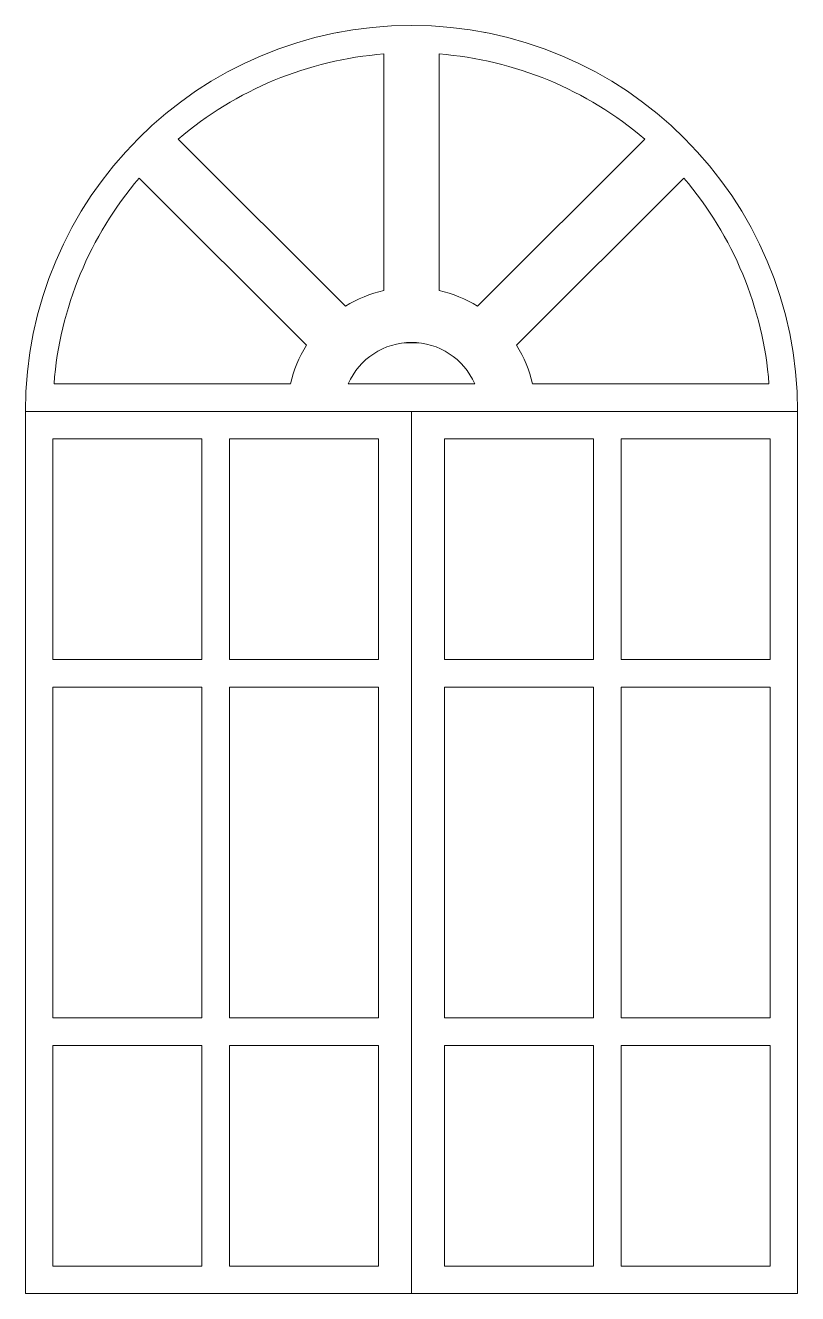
# Model space of a CAD drawing. Header units: inches. Extents: x 205.62 to 207.37, y -790.19 to -787.31.
import ezdxf

# ---------------------------------------------------------------- set-up
doc = ezdxf.new("R2010")
doc.units = ezdxf.units.IN
doc.header["$LTSCALE"] = 48
doc.header["$MEASUREMENT"] = 0
doc.layers.add('None', color=7, linetype='Continuous', lineweight=5)

msp = doc.modelspace()

# ---------------------------------------------------------------- wipeouts: each hides what was drawn before it
at = {"color": 255, "linetype": 'Continuous', "lineweight": 5}
msp.add_wipeout([(205.6152, -788.186), (207.3652, -788.186), (207.3652, -790.186), (205.6152, -790.186)], dxfattribs=at).dxf.layer = 'None'

# ---------------------------------------------------------------- next in the draw order: linework, layer by layer
at = {"layer": 'None', "color": 7, "linetype": 'Continuous', "lineweight": 5, "flags": 128}
msp.add_lwpolyline([(205.6152, -788.186), (207.3652, -788.186), (207.3652, -790.186), (205.6152, -790.186)], close=True, dxfattribs=at)

# ---------------------------------------------------------------- next in the draw order: wipeouts: each hides what was drawn before it
at = {"color": 255, "linetype": 'Continuous', "lineweight": 5}
for points in [[(207.3652, -788.186), (205.6152, -788.186), (205.632, -788.0153), (205.6818, -787.8512), (205.7627, -787.6999), (205.8715, -787.5673), (206.0041, -787.4585), (206.1554, -787.3776), (206.3195, -787.3278), (206.6609, -787.3278), (206.8251, -787.3776), (206.9763, -787.4585), (207.1089, -787.5673), (207.2177, -787.6999), (207.2986, -787.8512), (207.3484, -788.0153)], [(205.6777, -788.2485), (206.0152, -788.2485), (206.0152, -788.7485), (205.6777, -788.7485)], [(206.0777, -788.2485), (206.4152, -788.2485), (206.4152, -788.7485), (206.0777, -788.7485)], [(206.9027, -788.7485), (206.5652, -788.7485), (206.5652, -788.2485), (206.9027, -788.2485)], [(207.3027, -788.7485), (206.9652, -788.7485), (206.9652, -788.2485), (207.3027, -788.2485)], [(205.6777, -788.811), (206.0152, -788.811), (206.0152, -789.561), (205.6777, -789.561)], [(206.0777, -788.811), (206.4152, -788.811), (206.4152, -789.561), (206.0777, -789.561)], [(206.5652, -788.811), (206.9027, -788.811), (206.9027, -789.561), (206.5652, -789.561)], [(206.9652, -788.811), (207.3027, -788.811), (207.3027, -789.561), (206.9652, -789.561)], [(205.6777, -789.6235), (206.0152, -789.6235), (206.0152, -790.1235), (205.6777, -790.1235)], [(206.0777, -789.6235), (206.4152, -789.6235), (206.4152, -790.1235), (206.0777, -790.1235)], [(206.9027, -790.1235), (206.5652, -790.1235), (206.5652, -789.6235), (206.9027, -789.6235)], [(207.3027, -790.1235), (206.9652, -790.1235), (206.9652, -789.6235), (207.3027, -789.6235)]]:
    msp.add_wipeout(points, dxfattribs=at).dxf.layer = 'None'

# ---------------------------------------------------------------- next in the draw order: linework, layer by layer
at = {"layer": 'None', "color": 7, "linetype": 'Continuous', "lineweight": 5}
msp.add_line((206.4902, -790.186), (206.4902, -788.186), dxfattribs=at)
at = {"layer": 'None', "color": 7, "linetype": 'Continuous', "lineweight": 5, "flags": 128}
msp.add_lwpolyline([(207.3652, -788.186), (205.6152, -788.186, -1), (207.3652, -788.186)], format="xyb", close=True, dxfattribs=at)
for points in [[(205.6777, -788.2485), (206.0152, -788.2485), (206.0152, -788.7485), (205.6777, -788.7485)], [(206.0777, -788.2485), (206.4152, -788.2485), (206.4152, -788.7485), (206.0777, -788.7485)], [(206.9027, -788.7485), (206.5652, -788.7485), (206.5652, -788.2485), (206.9027, -788.2485)], [(207.3027, -788.7485), (206.9652, -788.7485), (206.9652, -788.2485), (207.3027, -788.2485)], [(205.6777, -788.811), (206.0152, -788.811), (206.0152, -789.561), (205.6777, -789.561)], [(206.0777, -788.811), (206.4152, -788.811), (206.4152, -789.561), (206.0777, -789.561)], [(206.5652, -788.811), (206.9027, -788.811), (206.9027, -789.561), (206.5652, -789.561)], [(206.9652, -788.811), (207.3027, -788.811), (207.3027, -789.561), (206.9652, -789.561)], [(205.6777, -789.6235), (206.0152, -789.6235), (206.0152, -790.1235), (205.6777, -790.1235)], [(206.0777, -789.6235), (206.4152, -789.6235), (206.4152, -790.1235), (206.0777, -790.1235)], [(206.9027, -790.1235), (206.5652, -790.1235), (206.5652, -789.6235), (206.9027, -789.6235)], [(207.3027, -790.1235), (206.9652, -790.1235), (206.9652, -789.6235), (207.3027, -789.6235)]]:
    msp.add_lwpolyline(points, close=True, dxfattribs=at)

# ---------------------------------------------------------------- next in the draw order: wipeouts: each hides what was drawn before it
at = {"color": 255, "linetype": 'Continuous', "lineweight": 5}
for points in [[(206.4277, -787.3759), (206.364, -787.3834), (206.3011, -787.3958), (206.2394, -787.4132), (206.1793, -787.4354), (206.1211, -787.4622), (206.0651, -787.4936), (206.0119, -787.5292), (205.9616, -787.569), (206.3405, -787.9479), (206.3507, -787.9418), (206.3611, -787.9361), (206.3717, -787.9309), (206.3826, -787.9262), (206.3936, -787.9219), (206.4048, -787.918), (206.4162, -787.9147), (206.4277, -787.9118)], [(207.3003, -788.1235), (207.2929, -788.0598), (207.2804, -787.9969), (207.263, -787.9352), (207.2409, -787.8751), (207.214, -787.8169), (207.1827, -787.7609), (207.147, -787.7077), (207.1072, -787.6574), (206.7283, -788.0363), (206.7344, -788.0465), (206.7401, -788.0569), (206.7453, -788.0675), (206.75, -788.0784), (206.7544, -788.0894), (206.7582, -788.1006), (206.7615, -788.112), (206.7644, -788.1235)], [(206.347, -788.1235), (206.3575, -788.1035), (206.3708, -788.0852), (206.3866, -788.069), (206.4046, -788.0553), (206.4244, -788.0443), (206.4456, -788.0363), (206.4676, -788.0314), (206.5128, -788.0314), (206.5349, -788.0363), (206.556, -788.0443), (206.5758, -788.0553), (206.5938, -788.069), (206.6096, -788.0852), (206.6229, -788.1035), (206.6334, -788.1235)]]:
    msp.add_wipeout(points, dxfattribs=at).dxf.layer = 'None'

# ---------------------------------------------------------------- next in the draw order: linework, layer by layer
at = {"layer": 'None', "color": 7, "linetype": 'Continuous', "lineweight": 5, "flags": 128}
for points in [[(206.4277, -787.3759, 0.159174), (205.9616, -787.569), (206.3405, -787.9479, -0.084503), (206.4277, -787.9118)], [(207.3003, -788.1235, 0.159174), (207.1072, -787.6574), (206.7283, -788.0363, -0.084503), (206.7644, -788.1235)], [(206.347, -788.1235, -0.654654), (206.6334, -788.1235)]]:
    msp.add_lwpolyline(points, format="xyb", close=True, dxfattribs=at)

# ---------------------------------------------------------------- next in the draw order: wipeouts: each hides what was drawn before it
at = {"color": 255, "linetype": 'Continuous', "lineweight": 5}
for points in [[(207.0188, -787.569), (206.9685, -787.5292), (206.9153, -787.4936), (206.8594, -787.4622), (206.8011, -787.4354), (206.741, -787.4132), (206.6793, -787.3958), (206.6164, -787.3834), (206.5527, -787.3759), (206.5527, -787.9118), (206.5642, -787.9147), (206.5756, -787.918), (206.5868, -787.9219), (206.5978, -787.9262), (206.6087, -787.9309), (206.6193, -787.9361), (206.6297, -787.9418), (206.6399, -787.9479)], [(205.8732, -787.6574), (205.8334, -787.7077), (205.7978, -787.7609), (205.7664, -787.8169), (205.7396, -787.8751), (205.7174, -787.9352), (205.7, -787.9969), (205.6876, -788.0598), (205.6801, -788.1235), (206.216, -788.1235), (206.2189, -788.112), (206.2222, -788.1006), (206.2261, -788.0894), (206.2304, -788.0784), (206.2351, -788.0675), (206.2404, -788.0569), (206.246, -788.0465), (206.2521, -788.0363)]]:
    msp.add_wipeout(points, dxfattribs=at).dxf.layer = 'None'

# ---------------------------------------------------------------- next in the draw order: linework, layer by layer
at = {"layer": 'None', "color": 7, "linetype": 'Continuous', "lineweight": 5, "flags": 128}
for points in [[(207.0188, -787.569, 0.159174), (206.5527, -787.3759), (206.5527, -787.9118, -0.084503), (206.6399, -787.9479)], [(205.8732, -787.6574, 0.159174), (205.6801, -788.1235), (206.216, -788.1235, -0.084503), (206.2521, -788.0363)]]:
    msp.add_lwpolyline(points, format="xyb", close=True, dxfattribs=at)

doc.saveas('drawing.dxf')
